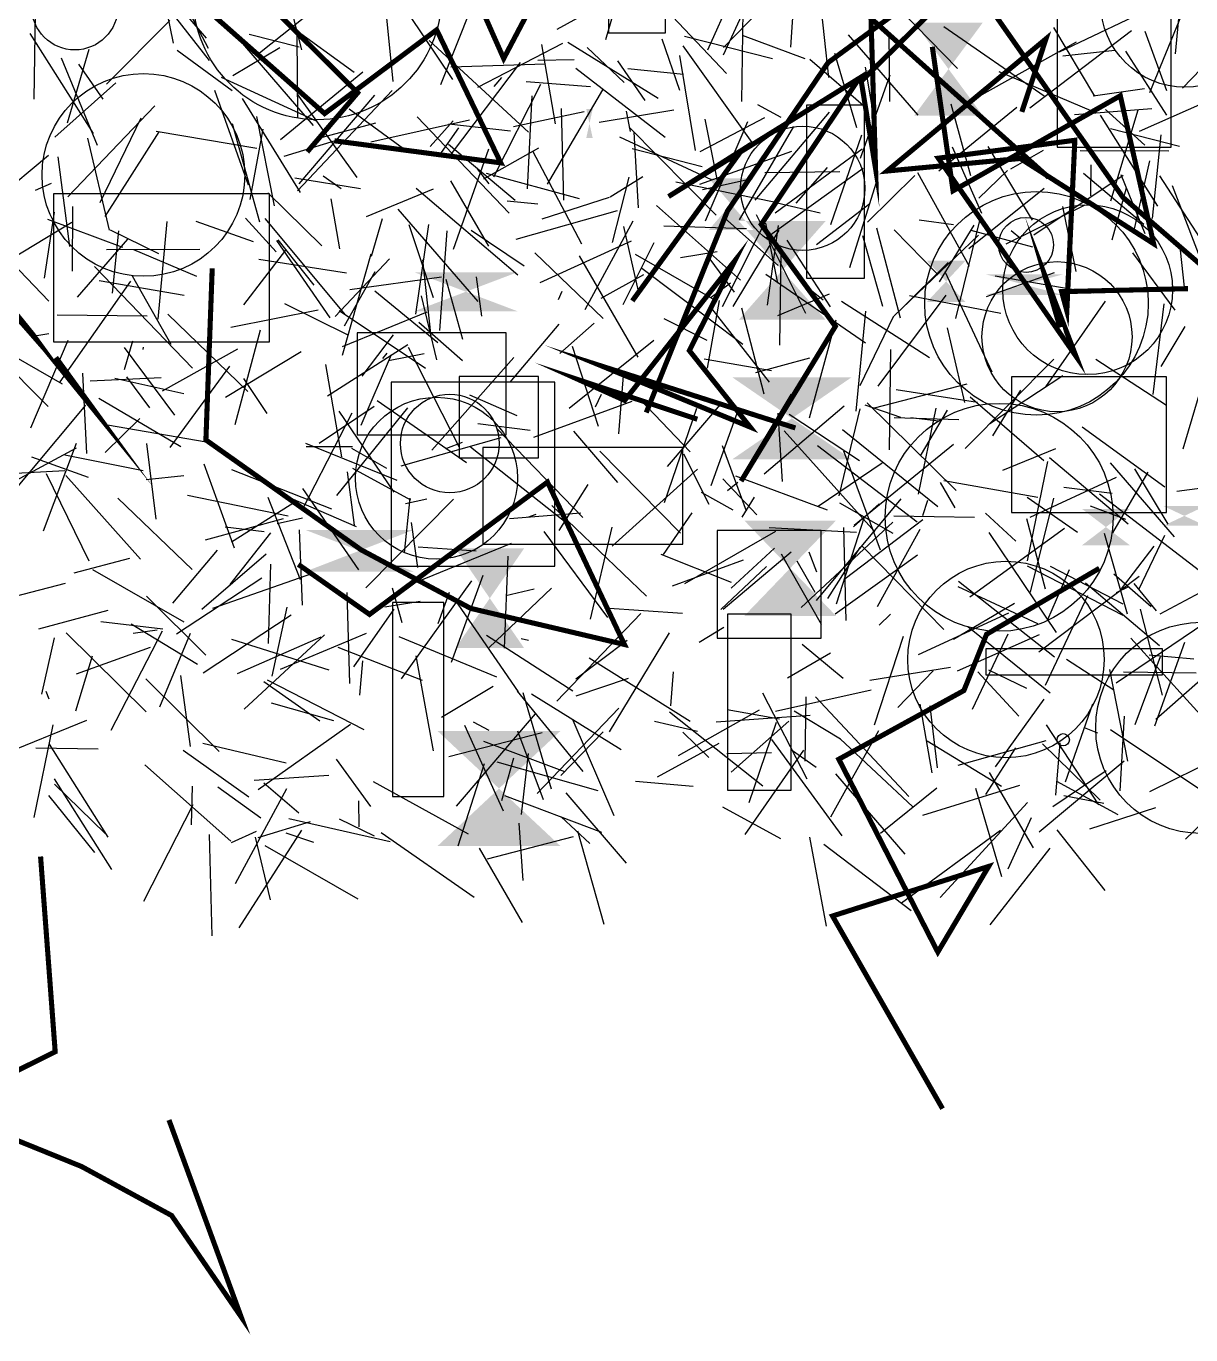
# Model space of a CAD drawing. Extents: x 39652501 to 39653363, y 39457785 to 39458687.
# Drawn here: x 39653117.5 to 39653232, y 39457791.1 to 39457919.6 of the extents above; entities that cross this region are included whole.
import ezdxf

# ---------------------------------------------------------------- set-up
doc = ezdxf.new("R2010")
doc.units = 0
doc.layers.get('0').update_dxf_attribs({"linetype": 'CONTINUOUS'})

msp = doc.modelspace()

# ---------------------------------------------------------------- linework, layer by layer
for p, q in [((39653135.2608, 39457918.467), (39653126.7585, 39457928.3281)), ((39653186.0583, 39457917.5474), (39653193.4817, 39457925.2161)), ((39653209.0433, 39457915.4765), (39653199.503, 39457925.2596)), ((39653230.4515, 39457916.9297), (39653231.2744, 39457925.8046)), ((39653135.5516, 39457916.261), (39653129.2111, 39457924.3645)), ((39653140.4698, 39457917.0169), (39653150.4576, 39457924.974)), ((39653179.6565, 39457924.8313), (39653169.6629, 39457919.2929)), ((39653176.2748, 39457924.5412), (39653174.4572, 39457918.3062)), ((39653186.351, 39457914.9743), (39653177.1934, 39457924.6727)), ((39653193.1416, 39457925.2045), (39653192.6218, 39457917.5866)), ((39653132.0037, 39457917.9663), (39653130.9462, 39457923.1223)), ((39653142.9608, 39457923.6925), (39653144.5756, 39457917.3088)), ((39653187.0618, 39457923.0758), (39653184.4588, 39457917.2621)), ((39653133.3038, 39457921.4273), (39653135.4094, 39457917.4823)), ((39653158.2589, 39457913.9177), (39653161.2784, 39457921.4584)), ((39653188.6555, 39457922.5399), (39653186.0069, 39457916.772)), ((39653195.4995, 39457922.5813), (39653196.374, 39457914.5979)), ((39653228.939, 39457921.7957), (39653219.0221, 39457917.0695)), ((39653231.5612, 39457922.015), (39653227.915, 39457913.0887)), ((39653118.4229, 39457920.9774), (39653118.2738, 39457912.4692)), ((39653125.4274, 39457913.924), (39653131.6415, 39457920.2057)), ((39653152.9519, 39457920.4512), (39653153.5483, 39457914.1946)), ((39653155.132, 39457920.7863), (39653159.4307, 39457914.412)), ((39653187.9615, 39457921.1471), (39653187.8085, 39457912.2444)), ((39653124.1605, 39457909.0902), (39653117.9222, 39457918.9123)), ((39653137.3328, 39457919.6122), (39653145.7184, 39457909.8872)), ((39653144.3436, 39457917.5664), (39653139.4595, 39457918.8236)), ((39653149.7592, 39457915.0916), (39653143.4521, 39457919.6681)), ((39653205.1647, 39457910.8843), (39653198.3282, 39457918.7921)), ((39653202.3978, 39457912.2504), (39653202.3094, 39457919.0458)), ((39653207.6971, 39457919.5872), (39653217.5662, 39457912.7968)), ((39653226.1476, 39457919.1619), (39653216.1563, 39457911.5972)), ((39653222.5251, 39457912.7718), (39653218.4897, 39457919.5174)), ((39653227.4529, 39457919.1329), (39653229.5692, 39457913.3292)), ((39653231.1316, 39457913.5434), (39653236.8068, 39457919.4344)), ((39653137.8321, 39457914.7742), (39653142.4672, 39457917.5255)), ((39653144.1167, 39457918.7257), (39653144.1771, 39457910.662)), ((39653157.1193, 39457918.2439), (39653166.8914, 39457909.2109)), ((39653161.9096, 39457913.6521), (39653170.2597, 39457917.97)), ((39653169.526, 39457910.0458), (39653168.182, 39457917.8332)), ((39653179.63, 39457912.5174), (39653170.7627, 39457918.0289)), ((39653176.2969, 39457914.118), (39653172.6548, 39457917.555)), ((39653181.7428, 39457913.3015), (39653180.0152, 39457918.3693)), ((39653182.0379, 39457917.7104), (39653188.8384, 39457908.2022)), ((39653182.2278, 39457918.6582), (39653190.8589, 39457916.4567)), ((39653194.0707, 39457916.4364), (39653187.9157, 39457918.7109)), ((39653211.1744, 39457912.7726), (39653220.7165, 39457918.0924)), ((39653124.5498, 39457907.9098), (39653121.002, 39457916.5057)), ((39653123.6953, 39457917.3324), (39653121.572, 39457910.1181)), ((39653132.3709, 39457917.2879), (39653137.7781, 39457913.3324)), ((39653167.7919, 39457916.3016), (39653171.3661, 39457916.359)), ((39653178.3583, 39457912.3219), (39653175.6646, 39457916.2354)), ((39653183.2866, 39457907.4298), (39653181.7522, 39457916.7508)), ((39653199.9919, 39457911.6509), (39653194.5179, 39457916.36)), ((39653196.964, 39457916.973), (39653199.0996, 39457909.6921)), ((39653224.5082, 39457917.2564), (39653219.399, 39457916.7049)), ((39653225.541, 39457917.1855), (39653229.5767, 39457910.9097)), ((39653122.6639, 39457915.8878), (39653125.0823, 39457912.4616)), ((39653150.6161, 39457915.1315), (39653142.5063, 39457908.4657)), ((39653168.5537, 39457915.9134), (39653159.2527, 39457915.6018)), ((39653159.3335, 39457907.1012), (39653166.0967, 39457916.0704)), ((39653171.5234, 39457915.4972), (39653180.3032, 39457908.7231)), ((39653182.1307, 39457914.8768), (39653176.6633, 39457915.4312)), ((39653199.9712, 39457915.5979), (39653200.983, 39457909.5923)), ((39653213.0969, 39457915.1809), (39653222.1464, 39457911.3569)), ((39653120.3636, 39457908.7363), (39653126.358, 39457914.0747)), ((39653146.0699, 39457910.2989), (39653136.7267, 39457914.5832)), ((39653163.4947, 39457904.8471), (39653168.0916, 39457913.9541)), ((39653163.5197, 39457913.7158), (39653164.2786, 39457914.6025)), ((39653166.6601, 39457914.1985), (39653172.9901, 39457913.7252)), ((39653199.505, 39457906.6614), (39653202.4151, 39457914.8523)), ((39653136.0409, 39457913.3506), (39653139.3499, 39457904.0465)), ((39653138.766, 39457912.5293), (39653144.4465, 39457903.3014)), ((39653144.1729, 39457912.9469), (39653150.0296, 39457904.7716)), ((39653153.4892, 39457913.3224), (39653144.1886, 39457903.4501)), ((39653151.7643, 39457912.8736), (39653144.3279, 39457904.1548)), ((39653166.7932, 39457903.6545), (39653167.255, 39457912.7794)), ((39653174.1644, 39457913.3768), (39653168.7281, 39457904.1065)), ((39653227.4111, 39457913.4768), (39653222.3655, 39457912.7537)), ((39653234.9986, 39457912.8976), (39653226.8894, 39457909.2795)), ((39653121.6151, 39457902.8656), (39653130.1856, 39457911.8209)), ((39653149.2583, 39457911.5238), (39653154.9649, 39457907.3468)), ((39653165.4105, 39457909.7807), (39653172.3711, 39457911.2646)), ((39653170.109, 39457911.5593), (39653170.313, 39457902.5553)), ((39653181.1815, 39457911.3779), (39653173.8174, 39457910.1755)), ((39653176.9131, 39457909.2979), (39653176.5044, 39457911.2763)), ((39653196.4358, 39457911.1962), (39653189.1331, 39457902.5313)), ((39653191.6983, 39457910.6518), (39653189.4139, 39457911.8964)), ((39653214.8492, 39457911.6379), (39653207.2048, 39457905.4077)), ((39653210.3583, 39457904.9305), (39653208.4171, 39457911.9751)), ((39653228.1162, 39457911.5182), (39653220.5471, 39457910.9308)), ((39653223.5839, 39457911.4647), (39653227.4334, 39457907.9461)), ((39653226.7531, 39457911.4006), (39653224.0559, 39457902.4399)), ((39653128.8086, 39457910.5854), (39653124.7635, 39457902.2868)), ((39653137.7788, 39457910.0809), (39653140.4529, 39457900.4117)), ((39653140.1583, 39457910.7682), (39653141.9072, 39457902.0017)), ((39653146.6366, 39457908.7324), (39653151.8742, 39457910.149)), ((39653151.4053, 39457908.2711), (39653161.0782, 39457910.4303)), ((39653165.0005, 39457901.2661), (39653155.9372, 39457910.7184)), ((39653159.4984, 39457910.3418), (39653157.2369, 39457907.828)), ((39653165.1336, 39457909.3247), (39653159.0467, 39457910.025)), ((39653190.0815, 39457910.633), (39653183.732, 39457907.2761)), ((39653185.545, 39457903.9645), (39653184.2477, 39457910.4949)), ((39653188.4018, 39457910.237), (39653184.2532, 39457900.4745)), ((39653192.9301, 39457909.7847), (39653187.5925, 39457900.6019)), ((39653228.7246, 39457901.966), (39653223.079, 39457910.8871)), ((39653125.7297, 39457899.5937), (39653123.598, 39457908.6289)), ((39653130.5623, 39457909.2474), (39653125.2789, 39457900.9364)), ((39653140.2074, 39457907.6064), (39653130.2945, 39457909.3022)), ((39653140.7817, 39457909.532), (39653139.5035, 39457902.6163)), ((39653158.1007, 39457906.9117), (39653160.0323, 39457909.638)), ((39653175.825, 39457908.7632), (39653184.8223, 39457904.5879)), ((39653185.3133, 39457901.0811), (39653176.7924, 39457909.7153)), ((39653177.7056, 39457901.795), (39653177.2796, 39457909.2263)), ((39653196.591, 39457900.1504), (39653199.646, 39457908.9688)), ((39653230.8499, 39457907.8045), (39653224.0532, 39457909.5601)), ((39653228.1791, 39457900.7338), (39653229.0374, 39457908.9608)), ((39653147.8852, 39457908.3731), (39653142.8384, 39457906.8322)), ((39653165.5849, 39457902.5043), (39653159.0124, 39457908.0056)), ((39653159.532, 39457897.7156), (39653162.9888, 39457907.5983)), ((39653162.5022, 39457904.6486), (39653167.8918, 39457907.6755)), ((39653167.2801, 39457907.404), (39653172.1015, 39457898.2703)), ((39653177.0582, 39457907.6208), (39653183.9452, 39457905.8586)), ((39653183.7326, 39457904.0993), (39653192.7682, 39457907.3594)), ((39653191.137, 39457901.2872), (39653199.6784, 39457907.6016)), ((39653211.4426, 39457901.2389), (39653208.5559, 39457907.7558)), ((39653212.0121, 39457907.8029), (39653216.3861, 39457900.5698)), ((39653214.2768, 39457905.6247), (39653217.486, 39457907.4633)), ((39653229.8002, 39457907.3676), (39653221.0899, 39457907.3776)), ((39653119.7302, 39457906.9394), (39653113.1265, 39457901.4364)), ((39653121.829, 39457897.9837), (39653120.6879, 39457906.8117)), ((39653222.132, 39457906.0052), (39653222.0976, 39457902.9657)), ((39653226.3547, 39457899.4429), (39653227.92, 39457906.3983)), ((39653150.384, 39457903.6587), (39653143.9422, 39457904.7133)), ((39653146.7149, 39457904.9321), (39653148.4873, 39457903.6756)), ((39653163.0309, 39457904.1327), (39653161.8916, 39457905.6073)), ((39653162.7397, 39457905.1903), (39653171.8679, 39457902.699)), ((39653178.1117, 39457904.843), (39653174.9139, 39457902.8479)), ((39653176.7353, 39457904.8152), (39653175.0967, 39457898.3816)), ((39653183.969, 39457903.5845), (39653188.8585, 39457904.6559)), ((39653197.46, 39457905.3365), (39653190.1072, 39457905.244)), ((39653190.2536, 39457898.8548), (39653199.7743, 39457905.6746)), ((39653193.1969, 39457902.2469), (39653196.2565, 39457905.7505)), ((39653201.1905, 39457904.7157), (39653198.4148, 39457895.8979)), ((39653204.8581, 39457904.9579), (39653200.1817, 39457900.3872)), ((39653210.2165, 39457896.0438), (39653205.1292, 39457905.2437)), ((39653211.1359, 39457902.7534), (39653213.9472, 39457905.4518)), ((39653225.3257, 39457904.9804), (39653216.5419, 39457899.1181)), ((39653221.4154, 39457905.2061), (39653227.3365, 39457900.1997)), ((39653227.4596, 39457899.2453), (39653225.1314, 39457905.0476)), ((39653228.8909, 39457904.9312), (39653235.1635, 39457895.2099)), ((39653118.4363, 39457903.5253), (39653120.0115, 39457904.209)), ((39653150.9761, 39457900.9479), (39653157.5411, 39457903.6479)), ((39653155.8577, 39457903.7192), (39653165.8404, 39457895.2054)), ((39653163.0045, 39457898.0197), (39653159.2729, 39457904.4274)), ((39653181.3612, 39457904.332), (39653191.1774, 39457902.3391)), ((39653217.5402, 39457903.6918), (39653210.134, 39457897.7681)), ((39653225.6049, 39457903.7372), (39653224.1839, 39457898.6162)), ((39653230.1232, 39457903.9723), (39653233.6569, 39457894.7705)), ((39653146.5755, 39457898.0668), (39653141.2859, 39457903.2532)), ((39653147.4671, 39457902.6592), (39653148.3098, 39457897.7667)), ((39653167.8011, 39457902.1559), (39653164.7835, 39457902.4369)), ((39653168.2177, 39457900.7042), (39653174.8301, 39457902.8362)), ((39653195.5332, 39457901.2739), (39653191.3318, 39457902.2503)), ((39653195.1987, 39457898.191), (39653200.4165, 39457902.2181)), ((39653119.3452, 39457894.8919), (39653120.3165, 39457901.3702)), ((39653122.0876, 39457901.9277), (39653122.0513, 39457895.5589)), ((39653154.0568, 39457901.651), (39653161.9152, 39457892.5914)), ((39653165.6633, 39457898.7039), (39653175.6255, 39457901.5323)), ((39653187.7169, 39457894.6985), (39653179.4723, 39457902.0248)), ((39653190.8678, 39457901.843), (39653185.9027, 39457892.0767)), ((39653189.2611, 39457901.1367), (39653194.0872, 39457891.4296)), ((39653221.5423, 39457902.0563), (39653213.7911, 39457898.2222)), ((39653220.6868, 39457895.5402), (39653219.3996, 39457901.9056)), ((39653122.0309, 39457900.3573), (39653112.3463, 39457894.4932)), ((39653127.0307, 39457897.9105), (39653119.6655, 39457900.6317)), ((39653130.5796, 39457897.2617), (39653125.8162, 39457899.6008)), ((39653126.6001, 39457899.5438), (39653125.9782, 39457893.4019)), ((39653131.3616, 39457900.4594), (39653130.4608, 39457890.8573)), ((39653134.1992, 39457900.4821), (39653139.8254, 39457898.4998)), ((39653142.0851, 39457897.4684), (39653139.0944, 39457900.7598)), ((39653140.9965, 39457900.746), (39653148.8664, 39457891.2668)), ((39653152.4967, 39457900.7223), (39653151.4258, 39457897.0032)), ((39653155.1425, 39457900.1644), (39653157.5109, 39457892.9709)), ((39653157.0713, 39457900.1393), (39653155.7765, 39457891.3344)), ((39653158.1906, 39457889.7469), (39653158.893, 39457899.5346)), ((39653161.243, 39457899.5862), (39653166.465, 39457896.08)), ((39653172.4462, 39457891.8002), (39653177.1732, 39457900.5128)), ((39653177.7095, 39457893.6197), (39653176.2599, 39457899.9659)), ((39653180.189, 39457900.0179), (39653188.311, 39457899.7454)), ((39653191.4172, 39457896.14), (39653186.181, 39457900.7593)), ((39653191.4965, 39457899.5971), (39653186.9614, 39457892.097)), ((39653190.1877, 39457900.2686), (39653191.3451, 39457894.3795)), ((39653191.4292, 39457900.046), (39653190.3315, 39457892.22)), ((39653203.4379, 39457890.9599), (39653201.1077, 39457899.8073)), ((39653202.8145, 39457899.6372), (39653207.0492, 39457895.2936)), ((39653205.2835, 39457900.6138), (39653208.6377, 39457900.1608)), ((39653207.2569, 39457894.5325), (39653210.6888, 39457900.0788)), ((39653208.8602, 39457890.9206), (39653211.2758, 39457900.6731)), ((39653216.4535, 39457897.9211), (39653210.3709, 39457899.5775)), ((39653214.2955, 39457899.5645), (39653215.2492, 39457898.7771)), ((39653119.7662, 39457892.6141), (39653113.1959, 39457899.4651)), ((39653127.4811, 39457898.7146), (39653122.5396, 39457893.0032)), ((39653142.1313, 39457898.5779), (39653147.362, 39457890.9804)), ((39653142.2543, 39457898.6427), (39653145.8111, 39457894.1961)), ((39653176.989, 39457898.5156), (39653168.0058, 39457894.4267)), ((39653179.2172, 39457898.3528), (39653176.1586, 39457892.2682)), ((39653196.5684, 39457892.0629), (39653192.2892, 39457898.6126)), ((39653199.6876, 39457899.0647), (39653201.6637, 39457892.1463)), ((39653211.0965, 39457899.1188), (39653202.8299, 39457891.1853)), ((39653125.4149, 39457897.7081), (39653134.6132, 39457897.7216)), ((39653134.3121, 39457895.0336), (39653128.1266, 39457897.6582)), ((39653138.9111, 39457892.2496), (39653143.0428, 39457897.6312)), ((39653148.6254, 39457887.3122), (39653151.4347, 39457897.2606)), ((39653167.4949, 39457897.3778), (39653174.2081, 39457890.9039)), ((39653177.672, 39457887.1375), (39653171.889, 39457897.0859)), ((39653177.3528, 39457897.2394), (39653185.378, 39457892.6345)), ((39653185.4296, 39457897.4703), (39653181.8096, 39457896.8928)), ((39653191.5815, 39457888.3108), (39653191.6996, 39457897.5103)), ((39653226.2163, 39457897.3547), (39653230.3733, 39457891.7533)), ((39653231.3507, 39457894.01), (39653230.9522, 39457897.6458)), ((39653133.8656, 39457886.0541), (39653124.2328, 39457896.0262)), ((39653148.9988, 39457895.3618), (39653140.4089, 39457896.7212)), ((39653153.2186, 39457896.7912), (39653147.8804, 39457891.1244)), ((39653156.4854, 39457896.6962), (39653157.2443, 39457889.4483)), ((39653187.9514, 39457888.35), (39653178.022, 39457895.8169)), ((39653187.1257, 39457893.5053), (39653184.7341, 39457896.7498)), ((39653208.1042, 39457896.4082), (39653203.4478, 39457891.7751)), ((39653120.8726, 39457884.7001), (39653127.8138, 39457894.5786)), ((39653124.6906, 39457894.6571), (39653133.0469, 39457893.2241)), ((39653131.7951, 39457888.354), (39653127.9862, 39457895.0828)), ((39653151.7902, 39457895.5152), (39653148.7621, 39457890.1598)), ((39653149.3189, 39457893.7574), (39653158.3435, 39457895.0005)), ((39653158.7616, 39457894.7954), (39653160.4112, 39457888.897)), ((39653161.7409, 39457895.0236), (39653162.2695, 39457891.1531)), ((39653178.1882, 39457895.209), (39653173.9864, 39457892.8702)), ((39653184.849, 39457893.0176), (39653186.7398, 39457894.4124)), ((39653190.2204, 39457895.267), (39653200.0053, 39457888.5406)), ((39653212.4528, 39457885.6394), (39653207.8388, 39457895.5034)), ((39653211.8814, 39457893.0845), (39653218.5689, 39457895.4543)), ((39653212.7345, 39457895.0988), (39653222.3614, 39457893.4282)), ((39653119.5922, 39457887.397), (39653114.3063, 39457893.4108)), ((39653157.9763, 39457888.5197), (39653151.7944, 39457893.6046)), ((39653157.8941, 39457886.8536), (39653156.3817, 39457893.1533)), ((39653169.8437, 39457892.7782), (39653170.2109, 39457893.6184)), ((39653191.3715, 39457891.2182), (39653196.4592, 39457893.3432)), ((39653194.3638, 39457893.9288), (39653195.8413, 39457892.7533)), ((39653201.252, 39457884.2853), (39653207.9103, 39457893.2281)), ((39653204.3289, 39457893.1638), (39653213.3042, 39457891.4321)), ((39653119.697, 39457882.2687), (39653110.0003, 39457892.0163)), ((39653149.167, 39457889.2786), (39653142.9583, 39457892.3464)), ((39653184.4765, 39457886.0246), (39653185.6515, 39457892.6788)), ((39653184.8548, 39457891.9161), (39653190.517, 39457884.6731)), ((39653187.8221, 39457891.9588), (39653189.9937, 39457883.519)), ((39653197.6238, 39457892.6385), (39653206.2859, 39457887.0727)), ((39653217.7137, 39457884.1974), (39653223.5827, 39457892.6307)), ((39653229.3009, 39457892.3629), (39653228.2403, 39457883.47)), ((39653129.4232, 39457891.1587), (39653120.5932, 39457891.2411)), ((39653131.4418, 39457891.3312), (39653139.3077, 39457883.7368)), ((39653137.6562, 39457890.0816), (39653146.2177, 39457891.7817)), ((39653156.7752, 39457885.9926), (39653148.2733, 39457891.6567)), ((39653148.6143, 39457888.1832), (39653156.9389, 39457891.5774)), ((39653160.388, 39457886.7775), (39653156.1068, 39457890.5343)), ((39653180.1717, 39457890.9207), (39653184.4165, 39457888.7949)), ((39653197.0817, 39457890.7638), (39653194.4476, 39457881.1319)), ((39653199.9928, 39457891.6247), (39653199.0466, 39457881.8009)), ((39653199.4661, 39457884.3323), (39653202.7681, 39457891.1884)), ((39653119.7571, 39457889.3975), (39653118.1902, 39457889.1516)), ((39653138.0571, 39457880.4975), (39653140.5704, 39457889.8125)), ((39653150.5517, 39457885.2657), (39653153.6138, 39457889.3152)), ((39653165.0745, 39457884.6501), (39653169.8981, 39457890.3643)), ((39653173.3493, 39457890.4692), (39653169.9826, 39457887.4973)), ((39653208.0273, 39457890.0118), (39653209.7286, 39457882.6791)), ((39653229.0409, 39457886.2139), (39653231.42, 39457890.124)), ((39653121.6435, 39457888.7688), (39653117.9625, 39457880.1518)), ((39653132.156, 39457881.4278), (39653127.1883, 39457888.0761)), ((39653127.2105, 39457885.9039), (39653128.0003, 39457888.7279)), ((39653129.0431, 39457888.1147), (39653128.9813, 39457887.8602)), ((39653130.9357, 39457883.8124), (39653138.3329, 39457887.9425)), ((39653147.1398, 39457883.3174), (39653155.0403, 39457888.3585)), ((39653160.0881, 39457878.3259), (39653155.1107, 39457888.0834)), ((39653170.8996, 39457882.1005), (39653179.2157, 39457888.7821)), ((39653171.1923, 39457888.2085), (39653173.7214, 39457880.3566)), ((39653115.1936, 39457887.8693), (39653121.0791, 39457884.4868)), ((39653144.5651, 39457887.6527), (39653137.1283, 39457883.1756)), ((39653153.3979, 39457887.3567), (39653150.4131, 39457880.3992)), ((39653152.5881, 39457887.0026), (39653152.9997, 39457887.5155)), ((39653156.6377, 39457887.4413), (39653153.125, 39457886.7723)), ((39653157.3755, 39457878.0008), (39653165.4542, 39457887.0769)), ((39653190.7505, 39457885.7946), (39653184.1552, 39457886.9197)), ((39653194.4845, 39457887.0116), (39653189.1787, 39457885.5928)), ((39653202.467, 39457887.8711), (39653202.3285, 39457878.0233)), ((39653218.498, 39457886.936), (39653209.8011, 39457878.1624)), ((39653222.628, 39457886.9278), (39653229.5674, 39457882.4166)), ((39653234.0013, 39457887.5735), (39653231.1597, 39457878.0968)), ((39653123.0565, 39457885.541), (39653123.4706, 39457877.6534)), ((39653137.514, 39457886.2474), (39653131.6403, 39457878.2626)), ((39653148.5542, 39457877.334), (39653146.98, 39457886.3917)), ((39653176.2118, 39457885.7188), (39653175.7148, 39457879.6031)), ((39653130.7993, 39457885.0775), (39653123.8142, 39457884.7682)), ((39653126.2343, 39457885.0649), (39653133.0151, 39457883.5551)), ((39653127.383, 39457885.1955), (39653129.6641, 39457882.1329)), ((39653138.8775, 39457885.0331), (39653141.19, 39457881.5918)), ((39653209.9589, 39457884.4753), (39653200.8575, 39457882.1056)), ((39653219.3963, 39457885.2828), (39653212.2065, 39457880.5796)), ((39653132.7179, 39457878.2989), (39653124.6756, 39457883.0576)), ((39653160.7912, 39457876.7345), (39653152.0333, 39457882.8404)), ((39653165.78, 39457881.3595), (39653161.1381, 39457883.3797)), ((39653174.0289, 39457883.4542), (39653173.4313, 39457882.2216)), ((39653182.7728, 39457877.8164), (39653177.8715, 39457882.9557)), ((39653203.0265, 39457883.9609), (39653210.9857, 39457882.7127)), ((39653210.2771, 39457883.2381), (39653217.5331, 39457876.9647)), ((39653212.5115, 39457879.4017), (39653215.2651, 39457883.8883)), ((39653123.378, 39457882.4211), (39653115.0932, 39457872.481)), ((39653149.5318, 39457881.6181), (39653144.6785, 39457872.1802)), ((39653146.3069, 39457878.688), (39653151.7242, 39457882.314)), ((39653155.0161, 39457882.1395), (39653148.014, 39457873.5173)), ((39653148.2385, 39457881.8327), (39653153.6472, 39457873.8584)), ((39653167.4209, 39457879.2692), (39653177.0708, 39457882.7867)), ((39653180.2534, 39457872.836), (39653183.4136, 39457882.1218)), ((39653185.929, 39457882.711), (39653180.508, 39457876.3965)), ((39653187.3569, 39457881.5985), (39653184.7989, 39457874.4723)), ((39653197.8858, 39457882.2981), (39653190.0334, 39457875.6202)), ((39653191.3893, 39457881.6211), (39653191.8239, 39457874.8964)), ((39653197.4124, 39457873.4982), (39653199.4877, 39457882.0375)), ((39653199.9241, 39457882.4277), (39653203.422, 39457881.224)), ((39653208.9097, 39457874.0252), (39653200.1585, 39457882.6435)), ((39653206.8998, 39457882.1219), (39653205.1603, 39457873.6735)), ((39653208.0177, 39457881.9262), (39653205.3829, 39457877.4432)), ((39653125.2856, 39457877.7537), (39653128.7151, 39457881.104)), ((39653135.2219, 39457878.7756), (39653125.5233, 39457880.4285)), ((39653167.0604, 39457879.9028), (39653161.9019, 39457880.5643)), ((39653199.3944, 39457876.9263), (39653192.5112, 39457881.498)), ((39653209.1591, 39457880.9534), (39653202.7978, 39457881.1614)), ((39653207.1857, 39457880.8338), (39653204.4652, 39457881.1593)), ((39653221.2731, 39457880.289), (39653229.402, 39457874.3944)), ((39653164.181, 39457879.1846), (39653154.3588, 39457876.4136)), ((39653163.7932, 39457880.0896), (39653172.2233, 39457871.3854)), ((39653175.6587, 39457874.7938), (39653171.3303, 39457879.8443)), ((39653200.918, 39457869.9491), (39653192.003, 39457879.8995)), ((39653197.7224, 39457880.0223), (39653207.0938, 39457872.4446)), ((39653122.4327, 39457878.1879), (39653114.7654, 39457874.0658)), ((39653122.4562, 39457878.6508), (39653119.214, 39457870.0312)), ((39653129.3459, 39457878.6533), (39653130.2778, 39457871.2058)), ((39653153.9886, 39457874.9999), (39653145.0172, 39457878.634)), ((39653149.588, 39457878.3196), (39653145.0435, 39457878.3234)), ((39653149.4914, 39457878.167), (39653152.9316, 39457876.2035)), ((39653158.8615, 39457878.1833), (39653160.3945, 39457878.7836)), ((39653170.9274, 39457870.5758), (39653161.1904, 39457878.2916)), ((39653173.8828, 39457877.8739), (39653181.8232, 39457869.8282)), ((39653188.3032, 39457872.0063), (39653185.9369, 39457878.4125)), ((39653195.289, 39457878.4541), (39653205.0793, 39457870.9362)), ((39653197.8502, 39457877.9291), (39653201.4342, 39457868.1941)), ((39653208.6458, 39457878.5319), (39653198.8705, 39457870.5916)), ((39653213.4837, 39457876.0143), (39653218.707, 39457878.1533)), ((39653118.0735, 39457877.3341), (39653123.6302, 39457875.3411)), ((39653121.3258, 39457877.5125), (39653129.0386, 39457875.9795)), ((39653138.0037, 39457868.3632), (39653135.0182, 39457876.5977)), ((39653182.1114, 39457877.6229), (39653184.6148, 39457872.6734)), ((39653201.6423, 39457876.7206), (39653195.3382, 39457872.4475)), ((39653217.8689, 39457876.8721), (39653215.8646, 39457867.1188)), ((39653218.0876, 39457877.2731), (39653225.796, 39457870.7443)), ((39653230.3558, 39457869.4671), (39653224.0526, 39457876.7553)), ((39653121.321, 39457875.9501), (39653111.3784, 39457875.3952)), ((39653123.7246, 39457867.0871), (39653119.5457, 39457875.671)), ((39653128.7691, 39457867.2654), (39653121.4446, 39457875.4817)), ((39653133.012, 39457875.4504), (39653129.3315, 39457875.0794)), ((39653147.5617, 39457872.1748), (39653137.7551, 39457876.0457)), ((39653149.0685, 39457875.8513), (39653149.768, 39457870.621)), ((39653149.6121, 39457876.2104), (39653155.2943, 39457873.1102)), ((39653183.4764, 39457876.1332), (39653175.1088, 39457868.5677)), ((39653185.9814, 39457875.1862), (39653189.3297, 39457871.6319)), ((39653196.2704, 39457872.0826), (39653187.2454, 39457875.4305)), ((39653224.611, 39457875.2902), (39653216.1449, 39457871.3853)), ((39653224.3082, 39457869.8696), (39653227.7728, 39457875.8377)), ((39653229.7325, 39457870.7033), (39653226.4563, 39457876.1406)), ((39653230.5985, 39457873.9598), (39653240.5162, 39457875.2518)), ((39653150.2032, 39457866.2422), (39653144.7258, 39457874.2337)), ((39653172.7245, 39457874.6184), (39653169.8538, 39457870.0819)), ((39653187.0041, 39457872.0822), (39653183.8722, 39457873.8132)), ((39653186.4355, 39457874.0158), (39653187.4656, 39457874.8271)), ((39653208.7953, 39457872.3081), (39653207.3752, 39457874.8189)), ((39653216.9394, 39457873.3302), (39653207.6929, 39457874.9711)), ((39653224.2231, 39457873.7148), (39653219.4967, 39457874.3234)), ((39653126.5559, 39457873.2638), (39653133.8436, 39457866.265)), ((39653133.3984, 39457873.5806), (39653143.2665, 39457871.5256)), ((39653144.0835, 39457872.9722), (39653137.6938, 39457868.9559)), ((39653141.2762, 39457873.3675), (39653144.4408, 39457865.2665)), ((39653143.5366, 39457873.2556), (39653149.9642, 39457870.4813)), ((39653159.5046, 39457873.1837), (39653150.8961, 39457864.4558)), ((39653155.2185, 39457873.2598), (39653154.6805, 39457867.9025)), ((39653154.7926, 39457872.735), (39653156.8845, 39457873.2065)), ((39653169.1703, 39457872.5564), (39653178.4717, 39457863.6566)), ((39653189.0559, 39457873.3621), (39653187.8431, 39457871.4092)), ((39653195.1804, 39457863.2338), (39653203.5101, 39457873.204)), ((39653202.7044, 39457869.8103), (39653197.4601, 39457872.7943)), ((39653198.8114, 39457870.4521), (39653201.355, 39457872.7086)), ((39653206.0837, 39457873.0397), (39653205.6045, 39457871.5394)), ((39653220.8146, 39457869.8838), (39653215.8702, 39457873.3354)), ((39653216.2088, 39457864.0315), (39653218.497, 39457873.2568)), ((39653222.9894, 39457873.7089), (39653232.8028, 39457866.1808)), ((39653135.1618, 39457869.1666), (39653142.8208, 39457871.2596)), ((39653144.6896, 39457871.32), (39653142.1897, 39457870.7378)), ((39653172.0314, 39457871.8019), (39653165.0286, 39457871.2476)), ((39653166.8321, 39457871.4162), (39653167.6248, 39457871.7029)), ((39653182.9405, 39457871.8251), (39653180.1061, 39457867.7259)), ((39653199.8779, 39457871.3969), (39653197.1039, 39457862.8688)), ((39653210.7029, 39457871.3612), (39653202.766, 39457871.4924)), ((39653211.7915, 39457871.8041), (39653214.7629, 39457869.0359)), ((39653215.8008, 39457871.272), (39653217.654, 39457864.3496)), ((39653225.5871, 39457871.1686), (39653222.1049, 39457872.4908)), ((39653140.911, 39457869.9583), (39653137.0991, 39457870.4261)), ((39653144.345, 39457870.1646), (39653144.6644, 39457862.7493)), ((39653155.3737, 39457870.8952), (39653155.9876, 39457866.4579)), ((39653168.398, 39457870.0033), (39653174.6351, 39457861.535)), ((39653175.0646, 39457870.4308), (39653172.9345, 39457861.3885)), ((39653191.1514, 39457870.0097), (39653182.2263, 39457864.8664)), ((39653190.5391, 39457870.3749), (39653199.1259, 39457869.935)), ((39653202.6987, 39457870.9118), (39653193.6829, 39457862.5336)), ((39653198.1064, 39457861.2492), (39653197.8667, 39457870.3799)), ((39653198.0069, 39457865.3678), (39653205.6352, 39457871.1801)), ((39653201.1641, 39457862.6378), (39653205.3633, 39457870.23)), ((39653219.5462, 39457870.286), (39653210.2318, 39457863.5441)), ((39653137.5678, 39457864.8054), (39653141.5871, 39457869.8781)), ((39653155.9173, 39457865.0535), (39653165.2324, 39457868.8629)), ((39653218.7686, 39457860.0614), (39653212.1387, 39457869.8991)), ((39653223.4383, 39457869.8278), (39653225.7073, 39457861.9198)), ((39653226.8439, 39457864.2882), (39653229.3949, 39457869.6428)), ((39653136.31, 39457868.1488), (39653131.8987, 39457862.9655)), ((39653134.7884, 39457862.3571), (39653141.1029, 39457867.8159)), ((39653161.7587, 39457868.0642), (39653156.046, 39457868.4706)), ((39653164.8457, 39457867.5741), (39653164.5121, 39457858.53)), ((39653186.8335, 39457864.9824), (39653179.9297, 39457867.7275)), ((39653186.003, 39457862.3745), (39653192.7, 39457867.9919)), ((39653191.0692, 39457868.3435), (39653186.8136, 39457864.4151)), ((39653195.6668, 39457860.8742), (39653191.7603, 39457867.7556)), ((39653194.4152, 39457867.985), (39653195.189, 39457866.0262)), ((39653196.2834, 39457863.4034), (39653199.4625, 39457868.4331)), ((39653197.025, 39457861.9097), (39653205.1039, 39457867.696)), ((39653207.7019, 39457860.3815), (39653199.6677, 39457868.5565)), ((39653225.1618, 39457864.3512), (39653228.3422, 39457868.5658)), ((39653127.6973, 39457867.3303), (39653122.2333, 39457865.9159)), ((39653133.0678, 39457861.0822), (39653124.0751, 39457866.2162)), ((39653141.5444, 39457866.7945), (39653141.3054, 39457858.9971)), ((39653187.9778, 39457867.1793), (39653181.0021, 39457864.6265)), ((39653190.2733, 39457866.5676), (39653185.7847, 39457862.345)), ((39653193.2444, 39457867.1161), (39653195.0357, 39457864.0483)), ((39653225.2988, 39457861.7541), (39653215.9194, 39457866.5783)), ((39653217.9112, 39457861.3535), (39653220.026, 39457866.2633)), ((39653225.3189, 39457862.8595), (39653218.1647, 39457866.5582)), ((39653113.7527, 39457862.9363), (39653121.3946, 39457864.9372)), ((39653140.675, 39457865.4207), (39653132.2984, 39457859.9174)), ((39653135.8851, 39457862.4798), (39653145.7071, 39457865.9124)), ((39653161.2935, 39457865.1449), (39653154.3891, 39457855.5249)), ((39653159.3157, 39457857.1702), (39653162.4295, 39457865.7095)), ((39653218.5605, 39457857.6409), (39653209.132, 39457865.0849)), ((39653226.8891, 39457865.5812), (39653217.033, 39457858.1533)), ((39653228.8664, 39457858.7656), (39653221.6022, 39457864.9117)), ((39653228.0541, 39457862.591), (39653224.3839, 39457865.8032)), ((39653228.5756, 39457862.2118), (39653226.4059, 39457864.8921)), ((39653235.9343, 39457865.6394), (39653228.901, 39457861.8698)), ((39653129.3531, 39457863.6346), (39653135.1799, 39457857.8466)), ((39653149.0396, 39457863.9964), (39653149.294, 39457855.0817)), ((39653153.4983, 39457864.452), (39653154.4296, 39457861.0568)), ((39653158.0036, 39457860.9647), (39653159.1225, 39457864.0402)), ((39653163.016, 39457858.6117), (39653169.1382, 39457864.444)), ((39653167.4406, 39457864.3443), (39653164.6693, 39457863.6928)), ((39653216.9134, 39457860.9246), (39653209.1075, 39457864.5621)), ((39653217.6853, 39457854.8883), (39653221.8353, 39457863.7108)), ((39653225.8361, 39457864.5467), (39653224.6101, 39457863.9685)), ((39653125.5682, 39457862.2261), (39653118.741, 39457860.4023)), ((39653141.7059, 39457855.7956), (39653143.1666, 39457862.5673)), ((39653149.7207, 39457856.706), (39653153.687, 39457862.3711)), ((39653156.2326, 39457863.1269), (39653152.7631, 39457862.5748)), ((39653165.9026, 39457854.2325), (39653159.6338, 39457863.3701)), ((39653174.3398, 39457862.511), (39653182.0283, 39457861.9686)), ((39653214.6497, 39457862.9192), (39653208.6371, 39457859.3787)), ((39653226.9968, 39457862.3825), (39653229.1281, 39457853.9228)), ((39653124.879, 39457861.1556), (39653130.9466, 39457860.4422)), ((39653134.9119, 39457856.1294), (39653143.5852, 39457861.8026)), ((39653169.6735, 39457853.3422), (39653177.9193, 39457861.9503)), ((39653201.3491, 39457860.783), (39653202.4673, 39457861.8834)), ((39653205.2017, 39457857.9302), (39653214.0818, 39457862.0092)), ((39653234.5454, 39457861.7973), (39653224.6184, 39457855.0876)), ((39653129.3151, 39457852.2835), (39653121.4691, 39457860.0442)), ((39653125.896, 39457850.4719), (39653130.9178, 39457860.2449)), ((39653127.8607, 39457860.9249), (39653134.3788, 39457856.9736)), ((39653130.4095, 39457860.3061), (39653128.0372, 39457859.9663)), ((39653130.6632, 39457852.7663), (39653133.6901, 39457859.9946)), ((39653146.8471, 39457859.847), (39653138.9463, 39457852.5485)), ((39653142.5205, 39457856.472), (39653150.9839, 39457860.0185)), ((39653171.2528, 39457854.3199), (39653162.7681, 39457859.7915)), ((39653180.697, 39457860.0432), (39653174.8053, 39457850.3205)), ((39653183.6628, 39457859.1211), (39653186.0814, 39457860.5844)), ((39653200.8742, 39457851.0183), (39653203.721, 39457859.7186)), ((39653217.0749, 39457859.847), (39653209.0191, 39457856.267)), ((39653218.1438, 39457854.132), (39653210.0603, 39457860.6183)), ((39653213.9836, 39457859.9231), (39653210.4639, 39457852.4952)), ((39653119.0851, 39457854.0183), (39653120.3197, 39457859.5529)), ((39653129.7236, 39457858.5931), (39653122.4461, 39457855.9916)), ((39653137.7129, 39457859.4077), (39653147.2589, 39457856.4098)), ((39653146.4977, 39457859.6096), (39653138.2733, 39457856.0094)), ((39653148.1587, 39457858.6247), (39653156.4512, 39457855.3963)), ((39653163.7845, 39457855.6983), (39653154.1752, 39457859.6409)), ((39653166.8826, 39457859.2978), (39653166.1623, 39457859.4508)), ((39653171.5388, 39457855.5122), (39653176.5857, 39457859.3109)), ((39653193.7808, 39457858.9308), (39653197.7902, 39457855.5769)), ((39653234.8678, 39457849.8127), (39653226.0765, 39457859.5076)), ((39653231.3516, 39457859.1017), (39653228.4052, 39457850.8847)), ((39653122.399, 39457852.3688), (39653124.0682, 39457857.7739)), ((39653150.3262, 39457853.9053), (39653150.6119, 39457857.2811)), ((39653157.5692, 39457848.4503), (39653155.8415, 39457857.768)), ((39653172.8331, 39457857.5943), (39653182.7591, 39457851.3765)), ((39653192.3241, 39457855.6294), (39653196.563, 39457858.0626)), ((39653219.7433, 39457857.4553), (39653224.4107, 39457854.4563)), ((39653228.963, 39457857.6781), (39653226.4578, 39457851.0148)), ((39653227.871, 39457857.8777), (39653232.2576, 39457857.4859)), ((39653228.5146, 39457851.5462), (39653235.8176, 39457857.9963)), ((39653133.6772, 39457848.866), (39653132.7239, 39457855.8489)), ((39653180.8709, 39457852.8586), (39653181.1319, 39457856.2065)), ((39653208.3579, 39457856.624), (39653200.4367, 39457855.3658)), ((39653203.1836, 39457852.7053), (39653206.6569, 39457856.3012)), ((39653215.0712, 39457851.8684), (39653211.0371, 39457856.2108)), ((39653212.0798, 39457856.4152), (39653215.8223, 39457854.6118)), ((39653225.7568, 39457847.4477), (39653224.0103, 39457856.4456)), ((39653225.3603, 39457856.2057), (39653232.4906, 39457856.1104)), ((39653136.4979, 39457848.3809), (39653129.3029, 39457855.5137)), ((39653140.897, 39457855.2579), (39653146.3828, 39457851.3937)), ((39653150.7271, 39457850.522), (39653141.246, 39457855.3961)), ((39653163.4063, 39457854.7674), (39653158.3349, 39457851.7139)), ((39653176.6814, 39457855.5677), (39653171.5408, 39457853.8068)), ((39653119.8085, 39457853.5324), (39653119.4875, 39457854.2898)), ((39653165.7853, 39457854.3063), (39653172.2182, 39457846.432)), ((39653169.154, 39457844.6731), (39653166.3622, 39457854.1637)), ((39653167.1762, 39457854.0608), (39653175.9909, 39457848.5839)), ((39653189.8902, 39457854.153), (39653194.2337, 39457845.6991)), ((39653200.5513, 39457854.4136), (39653191.154, 39457852.3257)), ((39653194.1456, 39457853.7506), (39653194.023, 39457847.4443)), ((39653204.2554, 39457843.9592), (39653195.0741, 39457853.7493)), ((39653217.5041, 39457853.5284), (39653212.7369, 39457846.8642)), ((39653147.7679, 39457851.3992), (39653141.6329, 39457853.1199)), ((39653159.8055, 39457843.0066), (39653167.5763, 39457852.0951)), ((39653167.7275, 39457844.2701), (39653175.7593, 39457852.6362)), ((39653180.7311, 39457852.2859), (39653189.8972, 39457845.0131)), ((39653189.5615, 39457852.4489), (39653181.6082, 39457847.9614)), ((39653191.5531, 39457851.5608), (39653186.4144, 39457852.4895)), ((39653197.544, 39457849.5878), (39653192.989, 39457852.3414)), ((39653205.3377, 39457853.0364), (39653206.5168, 39457846.278)), ((39653207.0848, 39457846.7826), (39653206.344, 39457852.8725)), ((39653222.3055, 39457853.0262), (39653219.6262, 39457845.3739)), ((39653123.4689, 39457851.4309), (39653114.7641, 39457847.9027)), ((39653118.3238, 39457841.913), (39653120.1848, 39457850.9969)), ((39653140.3356, 39457844.6532), (39653149.3909, 39457851.0821)), ((39653164.4184, 39457842.5213), (39653160.6458, 39457850.9322)), ((39653161.4569, 39457851.2985), (39653162.9968, 39457850.4817)), ((39653175.3039, 39457842.0816), (39653171.2747, 39457851.4452)), ((39653179.2748, 39457851.3731), (39653183.4974, 39457850.3876)), ((39653194.5642, 39457851.9317), (39653185.3286, 39457851.2638)), ((39653192.4567, 39457851.3781), (39653186.7947, 39457846.3459)), ((39653188.5699, 39457843.3856), (39653191.2438, 39457851.275)), ((39653222.9351, 39457843.1557), (39653217.7766, 39457851.0034)), ((39653221.4798, 39457850.7405), (39653222.8005, 39457850.2058)), ((39653225.4155, 39457851.8507), (39653224.9698, 39457844.5267)), ((39653168.2288, 39457850.2265), (39653159.0738, 39457847.8463)), ((39653162.4604, 39457849.3858), (39653170.4361, 39457846.4268)), ((39653168.3672, 39457843.6335), (39653165.8264, 39457850.3735)), ((39653174.2153, 39457850.3198), (39653170.072, 39457846.0194)), ((39653182.0662, 39457850.2863), (39653184.5944, 39457847.8094)), ((39653190.7649, 39457849.5564), (39653197.6779, 39457840.1172)), ((39653196.6035, 39457841.9563), (39653201.2963, 39457850.4431)), ((39653204.6437, 39457842.9625), (39653197.5244, 39457849.6326)), ((39653206.0644, 39457849.4276), (39653213.3754, 39457844.9666)), ((39653217.7074, 39457849.4258), (39653209.0581, 39457847.0268)), ((39653233.4293, 39457844.2634), (39653224.0666, 39457850.5026)), ((39653124.6199, 39457848.6222), (39653118.4743, 39457848.7221)), ((39653119.7926, 39457849.1204), (39653125.5625, 39457839.9718)), ((39653132.9711, 39457848.5279), (39653139.4002, 39457843.9279)), ((39653143.0949, 39457847.2361), (39653134.8861, 39457849.1811)), ((39653166.8629, 39457848.1792), (39653166.1814, 39457842.1913)), ((39653179.5761, 39457845.9075), (39653185.6185, 39457849.2185)), ((39653186.3759, 39457848.1928), (39653190.7459, 39457848.2945)), ((39653188.1643, 39457840.2458), (39653193.9242, 39457848.5085)), ((39653192.8095, 39457848.4927), (39653195.1585, 39457846.8368)), ((39653214.7434, 39457848.7405), (39653211.7848, 39457844.1664)), ((39653217.3777, 39457849.1454), (39653223.0593, 39457843.5958)), ((39653218.6898, 39457844.1108), (39653219.11, 39457849.2482)), ((39653237.6242, 39457849.2258), (39653227.9142, 39457844.4258)), ((39653231.4333, 39457839.7768), (39653240.146, 39457848.1948)), ((39653129.206, 39457847.0764), (39653137.6355, 39457839.5917)), ((39653147.989, 39457847.6209), (39653151.3693, 39457842.9703)), ((39653159.9621, 39457839.1264), (39653162.5714, 39457847.1988)), ((39653173.7458, 39457844.5061), (39653163.8133, 39457847.3277)), ((39653165.4301, 39457847.7294), (39653164.2302, 39457843.5312)), ((39653225.4256, 39457847.4427), (39653217.0672, 39457840.4494)), ((39653120.278, 39457845.7042), (39653125.9269, 39457836.7965)), ((39653139.9478, 39457845.5581), (39653147.2554, 39457846.0539)), ((39653197.0423, 39457846.2036), (39653203.8723, 39457838.3099)), ((39653212.1587, 39457846.3223), (39653216.4686, 39457838.9094)), ((39653223.6579, 39457846.4821), (39653218.3986, 39457842.9357)), ((39653125.2803, 39457840.3182), (39653120.3073, 39457845.1766)), ((39653133.8598, 39457844.9899), (39653133.7414, 39457841.1933)), ((39653140.5971, 39457841.8456), (39653136.3614, 39457844.8755)), ((39653143.1276, 39457844.7148), (39653138.0589, 39457835.3759)), ((39653144.3219, 39457842.3262), (39653140.8919, 39457845.2687)), ((39653161.0017, 39457840.2508), (39653151.6684, 39457845.4082)), ((39653170.5713, 39457844.3397), (39653176.4721, 39457837.4114)), ((39653177.4095, 39457845.4826), (39653183.0621, 39457844.9765)), ((39653201.4755, 39457840.3626), (39653207.0188, 39457844.8152)), ((39653205.6155, 39457842.1473), (39653215.1641, 39457845.0762)), ((39653210.7966, 39457844.7809), (39653213.3506, 39457836.1117)), ((39653224.8234, 39457842.1599), (39653218.8079, 39457845.4238)), ((39653124.2705, 39457838.4635), (39653119.7509, 39457844.0484)), ((39653133.9083, 39457843.16), (39653129.0703, 39457833.6556)), ((39653150.2445, 39457840.9858), (39653150.2072, 39457843.5335)), ((39653164.5338, 39457844.0548), (39653174.0587, 39457840.467)), ((39653215.9209, 39457843.3637), (39653207.3195, 39457834.0479)), ((39653219.4823, 39457844.0489), (39653223.423, 39457843.2991)), ((39653143.3376, 39457841.8075), (39653153.2994, 39457839.543)), ((39653148.2793, 39457841.7862), (39653151.7382, 39457840.1011)), ((39653170.1032, 39457841.9712), (39653172.9266, 39457839.3353)), ((39653185.9424, 39457842.9359), (39653191.6323, 39457839.8333)), ((39653216.2795, 39457841.8572), (39653213.973, 39457836.8332)), ((39653228.5016, 39457842.863), (39653222.0123, 39457840.7581)), ((39653140.117, 39457840.5316), (39653137.6906, 39457839.4061)), ((39653144.5968, 39457840.669), (39653138.4447, 39457831.0544)), ((39653145.4302, 39457841.486), (39653140.3067, 39457839.9035)), ((39653143.0333, 39457840.3827), (39653145.7519, 39457839.4807)), ((39653152.3967, 39457840.4439), (39653161.5518, 39457834.0731)), ((39653165.9377, 39457841.3309), (39653166.33, 39457835.7055)), ((39653171.6882, 39457840.6072), (39653174.2963, 39457831.4204)), ((39653213.2535, 39457840.6112), (39653203.5322, 39457833.5014)), ((39653218.8051, 39457840.6837), (39653223.4976, 39457834.7156)), ((39653135.5016, 39457840.2356), (39653135.7909, 39457830.2768)), ((39653140.042, 39457839.9689), (39653141.5119, 39457833.8144)), ((39653140.9749, 39457839.1477), (39653150.1181, 39457833.897)), ((39653171.2889, 39457839.9946), (39653162.8376, 39457837.8202)), ((39653194.4969, 39457839.979), (39653196.1357, 39457831.2185)), ((39653195.9032, 39457839.2765), (39653204.4934, 39457832.7661)), ((39653162.0413, 39457838.8948), (39653166.2527, 39457831.5839)), ((39653218.0938, 39457838.8748), (39653212.1989, 39457831.3552))]:
    msp.add_line(p, q)
at = {"const_width": 0.5}
for points in [[(39653167.6131, 39457960.5908), (39653152.0239, 39457945.9586), (39653158.1147, 39457930.7487), (39653164.4508, 39457916.4573), (39653170.3942, 39457927.7344), (39653168.0162, 39457935.7265), (39653148.1786, 39457933.8386), (39653155.2281, 39457938.4086)], [(39653160.1169, 39457933.2814), (39653142.0322, 39457953.0444), (39653136.9256, 39457942.676), (39653127.6805, 39457927.9797), (39653146.8578, 39457911.0503), (39653157.864, 39457919.2749), (39653164.1619, 39457906.2085), (39653147.8236, 39457908.3746)], [(39653145.1507, 39457907.2859), (39653150.1099, 39457913.0963), (39653132.167, 39457930.8944), (39653113.197, 39457942.4843), (39653107.4876, 39457929.8312), (39653091.0807, 39457912.3151), (39653084.1704, 39457915.7144), (39653091.8832, 39457896.8346)], [(39653178.4578, 39457881.6812), (39653186.4231, 39457901.4531), (39653196.3205, 39457916.0571), (39653216.1545, 39457930.6004), (39653199.5791, 39457914.2354), (39653200.986, 39457905.6398), (39653200.5384, 39457920.3993), (39653217.9802, 39457904.7878)], [(39653211.9379, 39457921.8687), (39653225.2952, 39457902.8138), (39653236.5855, 39457893.0331), (39653246.7922, 39457905.5155), (39653247.3382, 39457920.5632), (39653255.8056, 39457906.8221), (39653238.6149, 39457899.1517), (39653235.3732, 39457894.2511)], [(39653206.5616, 39457917.6101), (39653208.5991, 39457903.4652), (39653225.0318, 39457912.8006), (39653228.307, 39457898.2672), (39653215.1938, 39457906.6394), (39653202.1162, 39457905.407), (39653217.7339, 39457918.395), (39653215.3582, 39457911.2195)], [(39653192.8581, 39457883.4157), (39653187.7749, 39457874.9421), (39653197.0365, 39457890.1432), (39653189.7532, 39457900.1637), (39653199.3794, 39457914.5182), (39653180.6437, 39457902.899), (39653187.828, 39457907.4415), (39653177.0876, 39457892.6509)], [(39653231.6763, 39457893.8524), (39653219.2683, 39457893.5554), (39653219.7769, 39457891.676), (39653220.5648, 39457908.427), (39653207.1512, 39457906.6676), (39653220.6739, 39457887.2178), (39653217.5865, 39457895.2398), (39653219.1062, 39457890.0375)], [(39653193.1087, 39457880.1666), (39653174.2217, 39457886.1977), (39653188.6673, 39457880.2549), (39653182.6895, 39457887.7695), (39653187.1432, 39457896.5716), (39653176.3352, 39457882.8741), (39653171.9594, 39457884.8463), (39653183.4765, 39457881.0245)], [(39653120.4514, 39457887.0941), (39653124.2105, 39457881.9237), (39653111.573, 39457897.5173), (39653091.9886, 39457878.8721), (39653075.1396, 39457871.0475), (39653088.3225, 39457865.6283), (39653099.5085, 39457870.5045), (39653106.9155, 39457868.4854)], [(39653135.8156, 39457895.8482), (39653135.1929, 39457878.9909), (39653150.4485, 39457868.1925), (39653161.2096, 39457862.4435), (39653176.31, 39457858.8992), (39653168.7499, 39457874.8506), (39653151.269, 39457861.8522), (39653144.2699, 39457866.7651)], [(39653222.9697, 39457866.3811), (39653211.8895, 39457859.8991), (39653209.6608, 39457854.3698), (39653197.3758, 39457847.6268), (39653207.102, 39457828.6833), (39653212.095, 39457837.0941), (39653196.7542, 39457832.2273), (39653207.5669, 39457813.2981)], [(39653118.9499, 39457838.0673), (39653120.3859, 39457818.8957), (39653104.9809, 39457811.2196), (39653110.3346, 39457812.7454), (39653122.9831, 39457807.615), (39653131.8216, 39457802.8073), (39653138.6484, 39457792.8641), (39653131.5666, 39457812.1881)]]:
    msp.add_lwpolyline(points, dxfattribs=at)
for centre, radius in [((39653146.1416, 39457922.6656), 12.2203), ((39653231.3848, 39457921.9075), 8.2667), ((39653122.3145, 39457921.5411), 4.2374), ((39653129.0585, 39457905.0201), 9.9576), ((39653193.8337, 39457903.7112), 6.1031), ((39653216.7957, 39457892.4044), 10.9818), ((39653221.8244, 39457893.7515), 8.341), ((39653215.7753, 39457898.1499), 2.6973), ((39653218.8128, 39457889.1318), 7.3723), ((39653157.8446, 39457875.2251), 7.9557), ((39653159.1514, 39457878.6412), 4.8473), ((39653213.1281, 39457871.3894), 11.1964), ((39653213.7937, 39457857.425), 9.6476), ((39653232.9881, 39457850.7065), 10.3759), ((39653219.4227, 39457849.5401), 0.6013)]:
    msp.add_circle(centre, radius)
for points in [[(39653204.7851, 39457910.8489), (39653211.5271, 39457910.8489), (39653211.5271, 39457919.9942), (39653204.7851, 39457919.9942)], [(39653172.5625, 39457908.6522), (39653173.1967, 39457908.6522), (39653173.1967, 39457911.506), (39653172.5625, 39457911.506)], [(39653184.5905, 39457899.615), (39653188.9774, 39457899.615), (39653188.9774, 39457904.7005), (39653184.5905, 39457904.7005)], [(39653187.5458, 39457890.7909), (39653196.0817, 39457890.7909), (39653196.0817, 39457900.4951), (39653187.5458, 39457900.4951)], [(39653206.0174, 39457892.5277), (39653209.8228, 39457892.5277), (39653209.8228, 39457896.5978), (39653206.0174, 39457896.5978)], [(39653155.6775, 39457891.6343), (39653165.803, 39457891.6343), (39653165.803, 39457895.4626), (39653155.6775, 39457895.4626)], [(39653211.8448, 39457893.2396), (39653219.3724, 39457893.2396), (39653219.3724, 39457895.2472), (39653211.8448, 39457895.2472)], [(39653186.9291, 39457877.1003), (39653198.6093, 39457877.1003), (39653198.6093, 39457885.1305), (39653186.9291, 39457885.1305)], [(39653221.2659, 39457868.6441), (39653225.9709, 39457868.6441), (39653225.9709, 39457872.2166), (39653221.2659, 39457872.2166)], [(39653229.2754, 39457870.5642), (39653233.3762, 39457870.5642), (39653233.3762, 39457872.4977), (39653229.2754, 39457872.4977)], [(39653144.9477, 39457866.0545), (39653155.6133, 39457866.0545), (39653155.6133, 39457870.158), (39653144.9477, 39457870.158)], [(39653188.0941, 39457861.7083), (39653197.1013, 39457861.7083), (39653197.1013, 39457871.0716), (39653188.0941, 39457871.0716)], [(39653159.7079, 39457858.5396), (39653166.4606, 39457858.5396), (39653166.4606, 39457868.3376), (39653159.7079, 39457868.3376)], [(39653157.9719, 39457839.1191), (39653170.0045, 39457839.1191), (39653170.0045, 39457850.3838), (39653157.9719, 39457850.3838)]]:
    msp.add_solid(points)
for points in [[(39653174.7325, 39457918.976, 19730366.2), (39653180.3577, 39457918.976, 19730366.2), (39653180.3577, 39457940.3385, 19730366.2), (39653174.7325, 39457940.3385, 19730366.2)], [(39653218.8177, 39457907.7465), (39653230.0344, 39457907.7465), (39653230.0344, 39457925.8896), (39653218.8177, 39457925.8896)], [(39653194.2095, 39457894.8697, 19730366.2), (39653199.9074, 39457894.8697, 19730366.2), (39653199.9074, 39457911.8913, 19730366.2), (39653194.2095, 39457911.8913, 19730366.2)], [(39653120.2286, 39457888.6431), (39653141.4264, 39457888.6431), (39653141.4264, 39457903.1794), (39653120.2286, 39457903.1794)], [(39653150.0624, 39457879.4949, 19730366.2), (39653164.6809, 39457879.4949, 19730366.2), (39653164.6809, 39457889.5153, 19730366.2), (39653150.0624, 39457889.5153, 19730366.2)], [(39653153.4027, 39457866.5961, 19730366.2), (39653169.4599, 39457866.5961, 19730366.2), (39653169.4599, 39457884.6806, 19730366.2), (39653153.4027, 39457884.6806, 19730366.2)], [(39653160.0809, 39457877.2224, 19730366.2), (39653167.8767, 39457877.2224, 19730366.2), (39653167.8767, 39457885.2238, 19730366.2), (39653160.0809, 39457885.2238, 19730366.2)], [(39653214.3431, 39457871.8747, 19730366.2), (39653229.5662, 39457871.8747, 19730366.2), (39653229.5662, 39457885.1758, 19730366.2), (39653214.3431, 39457885.1758, 19730366.2)], [(39653162.385, 39457868.7576, 19730366.2), (39653182.0435, 39457868.7576, 19730366.2), (39653182.0435, 39457878.2493, 19730366.2), (39653162.385, 39457878.2493, 19730366.2)], [(39653185.4205, 39457859.529), (39653195.6274, 39457859.529), (39653195.6274, 39457870.1081), (39653185.4205, 39457870.1081)], [(39653153.5276, 39457843.9708), (39653158.5545, 39457843.9708), (39653158.5545, 39457863.0136), (39653153.5276, 39457863.0136)], [(39653186.4274, 39457844.5721), (39653192.7071, 39457844.5721), (39653192.7071, 39457861.8703), (39653186.4274, 39457861.8703)], [(39653211.8227, 39457855.9164), (39653229.172, 39457855.9164), (39653229.172, 39457858.4803), (39653211.8227, 39457858.4803)]]:
    msp.add_3dface(points)

doc.saveas('drawing.dxf')
